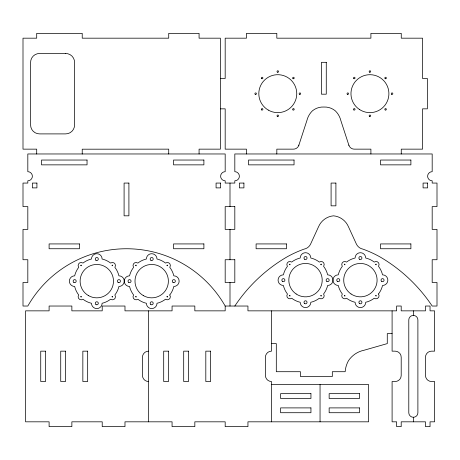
<?xml version="1.0" encoding="UTF-8"?>
<svg xmlns="http://www.w3.org/2000/svg" width="460" height="460" viewBox="0 0 460 460"><rect width="100%" height="100%" fill="white"/><g stroke="black" fill="none" stroke-linecap="round" stroke-linejoin="round"><path stroke-width="0.69" d="M298.793 145.394L306.889 120.543A20.096 20.096 0 0 1 312.426 110.82A16.583 16.583 0 0 1 323.863 107.036A16.583 16.583 0 0 1 335.3 110.82A20.102 20.102 0 0 1 340.837 120.543L348.933 145.394M220.363 78.487L225.181 78.487L225.181 38.18L246.468 38.18L246.468 33.361L276.822 33.361L276.822 38.18L370.904 38.18L370.904 33.361L401.258 33.361L401.258 38.18L422.544 38.18L422.544 78.487L427.363 78.487L427.363 108.842L422.544 108.842L422.544 149.149L401.258 149.149L401.258 153.968M220.363 108.842L225.181 108.842L225.181 149.149L246.468 149.149L246.468 153.968M234.818 306.032A158.763 158.763 0 0 1 287.075 256.864A113.465 113.465 0 0 1 304.014 249.142A9.102 9.102 0 0 0 310.644 243.978L318.469 226.906A18.124 18.124 0 0 1 333.5 215.82A18.124 18.124 0 0 1 348.53 226.906L356.356 243.978A9.102 9.102 0 0 0 362.986 249.142A113.465 113.465 0 0 1 379.925 256.864A158.757 158.757 0 0 1 432.181 306.032L437 306.032L437 282.486L432.181 282.486L432.181 259.727L437 259.727L437 229.373L432.181 229.373L432.181 206.609L437 206.609L437 183.068L432.181 183.068L432.181 180.791A4.554 4.554 0 0 1 427.627 176.237A4.554 4.554 0 0 1 432.181 171.683L432.181 153.968L234.818 153.968L234.818 171.683A4.554 4.554 0 0 1 239.372 176.237A4.554 4.554 0 0 1 234.818 180.791L234.818 183.068L225.181 183.068L225.181 180.791A4.554 4.554 0 0 1 220.627 176.237A4.554 4.554 0 0 1 225.181 171.683L225.181 153.968L27.819 153.968L27.819 171.683A4.554 4.554 0 0 1 32.372 176.237A4.554 4.554 0 0 1 27.819 180.791L27.819 183.068L23 183.068L23 206.609L27.819 206.609L27.819 229.373L23 229.373L23 259.727L27.819 259.727L27.819 282.486L23 282.486L23 306.032L27.819 306.032A113.637 113.637 0 0 1 225.181 306.032L247.946 306.032L247.946 310.851L396.647 310.851L396.647 306.032L401.2 306.032L401.2 310.851L425.483 310.851L425.483 306.032L430.037 306.032L430.037 310.851L434.585 310.851L434.585 351.158L431.555 351.158A6.072 6.072 0 0 0 425.483 357.23L425.483 375.44A6.072 6.072 0 0 0 431.555 381.512L434.585 381.512L434.585 421.82L430.037 421.82L430.037 426.638L425.483 426.638L425.483 421.82L401.2 421.82L401.2 426.638L396.647 426.638L396.647 421.82L392.098 421.82L392.098 381.512L395.128 381.512A6.072 6.072 0 0 0 401.2 375.44L401.2 357.23A6.072 6.072 0 0 0 395.128 351.158L392.098 351.158L392.098 310.851M392.098 333.615L387.28 333.615L387.28 343.603L363.958 350.267A24.593 24.593 0 0 0 348.467 360.697A26.588 26.588 0 0 0 345.167 371.709L332.315 371.709L332.315 376.527L300.443 376.527L300.443 371.709L276.305 371.709L276.305 343.603L271.486 343.603M271.486 384.56L368.609 384.56L368.609 421.82L247.946 421.82L247.946 426.638L225.181 426.638L225.181 421.82L194.833 421.82L194.833 426.638L172.069 426.638L172.069 421.82L124.982 421.82L124.982 426.638L102.218 426.638L102.218 421.82L71.864 421.82L71.864 426.638L49.105 426.638L49.105 421.82L25.559 421.82L25.559 310.851L49.105 310.851L49.105 306.032L71.864 306.032L71.864 310.851L102.218 310.851L102.218 306.032L124.982 306.032L124.982 310.851L172.069 310.851L172.069 306.032L194.833 306.032L194.833 310.851L225.181 310.851L225.181 306.032M413.344 310.851L413.344 315.405A4.554 4.554 0 0 0 408.791 319.953L408.791 412.718A4.554 4.554 0 0 0 413.344 417.266L413.344 421.82M370.904 153.968L370.904 149.149L354.436 149.149A5.669 5.669 0 0 1 348.829 145.078M320.051 384.56L320.051 421.82M276.822 153.968L276.822 149.149L293.29 149.149A5.669 5.669 0 0 0 298.897 145.078M271.486 310.851L271.486 351.158A6.072 6.072 0 0 0 265.42 357.23L265.42 375.44A6.072 6.072 0 0 0 271.486 381.512L271.486 421.82M230 183.068L230 206.609M230 229.373L230 259.727M230 282.486L230 306.032M199.077 153.968L199.077 149.149L220.363 149.149L220.363 38.18L199.077 38.18L199.077 33.361L168.722 33.361L168.722 38.18L82.225 38.18L82.225 33.361L36.702 33.361L36.702 38.18L23 38.18L23 149.149L36.702 149.149L36.702 153.968M168.722 153.968L168.722 149.149L82.225 149.195L82.225 154.014M148.523 310.851L148.523 421.82M413.344 315.405A4.554 4.554 0 0 1 417.893 319.953L417.893 412.718A4.554 4.554 0 0 1 413.344 417.266M148.523 351.158A6.072 6.072 0 0 0 142.456 357.23L142.456 375.44A6.072 6.072 0 0 0 148.523 381.512M80.764 265.466C81.667 266.708 81.546 264.201 80.776 265.414M80.764 296.769C81.713 298.005 81.506 295.475 80.77 296.746M112.067 265.466C113.074 266.668 112.723 264.172 112.079 265.414M112.067 296.769C112.982 298.028 112.832 295.452 112.073 296.746M135.66 265.466C136.66 266.679 136.304 264.149 135.66 265.443M135.66 296.769C136.626 297.994 136.367 295.498 135.66 296.746M166.963 265.466C167.952 266.673 167.636 264.201 166.968 265.414M166.963 296.769C167.923 297.994 167.676 295.475 166.963 296.746M289.484 264.471C290.398 265.73 290.266 263.114 289.484 264.471M289.484 295.774C290.484 296.987 290.145 294.475 289.489 295.745M320.787 264.471C321.73 265.725 321.511 263.126 320.787 264.471M320.787 295.774C321.718 297.01 321.534 294.498 320.792 295.745M344.379 264.471C345.356 265.707 345.006 263.143 344.379 264.471M344.379 295.774C345.305 297.016 345.132 294.503 344.379 295.745M375.682 264.471C376.671 265.719 376.28 263.126 375.682 264.471M375.682 295.774C376.648 296.993 376.412 294.486 375.682 295.745M65.492 53.469L39.692 53.469A8.947 8.947 0 0 0 30.59 62.577L30.59 124.798A8.947 8.947 0 0 0 39.692 133.9L65.492 133.9A8.947 8.947 0 0 0 74.595 124.798L74.595 62.577A8.947 8.947 0 0 0 65.492 53.469M326.272 62.318L321.454 62.318L321.454 94.185L326.272 94.185L326.272 62.318M87.043 160.04L41.521 160.04L41.521 164.858L87.043 164.858L87.043 160.04M203.895 160.04L173.541 160.04L173.541 164.858L203.895 164.858L203.895 160.04M294.043 160.04L248.521 160.04L248.521 164.858L294.043 164.858L294.043 160.04M410.895 160.04L380.541 160.04L380.541 164.858L410.895 164.858L410.895 160.04M36.921 183.068L32.372 183.068L32.372 187.887L36.921 187.887L36.921 183.068M128.909 183.068L124.091 183.068L124.091 215.82L128.909 215.82L128.909 183.068M220.627 183.068L216.079 183.068L216.079 187.887L220.627 187.887L220.627 183.068M243.921 183.068L239.372 183.068L239.372 187.887L243.921 187.887L243.921 183.068M335.909 183.068L331.091 183.068L331.091 205.833L335.909 205.833L335.909 183.068M427.627 183.068L423.079 183.068L423.079 187.887L427.627 187.887L427.627 183.068M234.818 206.609L225.181 206.609L225.181 229.373L234.818 229.373L234.818 206.609M79.459 243.927L49.105 243.927L49.105 248.745L79.459 248.745L79.459 243.927M203.895 243.927L173.541 243.927L173.541 248.745L203.895 248.745L203.895 243.927M286.459 243.927L256.105 243.927L256.105 248.745L286.459 248.745L286.459 243.927M410.895 243.927L380.541 243.927L380.541 248.745L410.895 248.745L410.895 243.927M234.818 259.727L225.181 259.727L225.181 282.486L234.818 282.486L234.818 259.727M45.551 351.158L40.733 351.158L40.733 381.512L45.551 381.512L45.551 351.158M65.544 351.158L60.726 351.158L60.726 381.512L65.544 381.512L65.544 351.158M87.665 351.158L82.846 351.158L82.846 381.512L87.665 381.512L87.665 351.158M168.515 351.158L163.697 351.158L163.697 381.512L168.515 381.512L168.515 351.158M188.514 351.158L183.695 351.158L183.695 381.512L188.514 381.512L188.514 351.158M210.628 351.158L205.81 351.158L205.81 381.512L210.628 381.512L210.628 351.158M310.943 393.662L280.594 393.662L280.594 398.481L310.943 398.481L310.943 393.662M359.507 393.662L329.153 393.662L329.153 398.481L359.507 398.481L359.507 393.662M310.943 407.899L280.594 407.899L280.594 412.718L310.943 412.718L310.943 407.899M359.507 407.899L329.153 407.899L329.153 412.718L359.507 412.718L359.507 407.899M378.488 293.98A22.764 22.764 0 0 0 382.542 285.459A5.313 5.313 0 0 0 387.855 280.151A5.313 5.313 0 0 0 382.542 274.839A22.764 22.764 0 0 0 378.488 266.317A3.036 3.036 0 0 0 374.239 262.068A22.764 22.764 0 0 0 365.717 258.014A5.313 5.313 0 0 0 360.41 252.701A5.313 5.313 0 0 0 355.097 258.014A22.764 22.764 0 0 0 346.575 262.068A3.036 3.036 0 0 0 342.326 266.317A22.764 22.764 0 0 0 338.272 274.839A5.313 5.313 0 0 0 332.959 280.151A5.313 5.313 0 0 1 327.652 285.459A22.764 22.764 0 0 1 323.593 293.98A3.036 3.036 0 0 1 319.343 298.229A22.764 22.764 0 0 1 310.828 302.283A5.313 5.313 0 0 1 305.515 307.596A5.313 5.313 0 0 1 300.202 302.283A22.764 22.764 0 0 1 291.686 298.229A3.036 3.036 0 0 1 287.437 293.98A22.764 22.764 0 0 1 283.383 285.459A5.313 5.313 0 0 1 278.07 280.151A5.313 5.313 0 0 1 283.383 274.839A22.764 22.764 0 0 1 287.437 266.317A3.036 3.036 0 0 1 291.686 262.068A22.764 22.764 0 0 1 300.202 258.014A5.313 5.313 0 0 1 305.515 252.701A5.313 5.313 0 0 1 310.828 258.014A22.764 22.764 0 0 1 319.343 262.068A3.036 3.036 0 0 1 323.593 266.317A22.764 22.764 0 0 1 327.652 274.839A5.313 5.313 0 0 1 332.959 280.151A5.313 5.313 0 0 0 338.272 285.459A22.764 22.764 0 0 0 342.326 293.98A3.036 3.036 0 0 0 346.575 298.229A22.764 22.764 0 0 0 355.097 302.283A5.313 5.313 0 0 0 360.41 307.596A5.313 5.313 0 0 0 365.717 302.283A22.764 22.764 0 0 0 374.239 298.229A3.036 3.036 0 0 0 378.488 293.98M359.651 303.6A1.518 1.518 0 0 0 361.928 302.283A1.518 1.518 0 0 0 359.651 300.972A1.518 1.518 0 0 0 359.651 303.6M381.783 281.462A1.518 1.518 0 0 0 384.06 280.151A1.518 1.518 0 0 0 381.783 278.835A1.518 1.518 0 0 0 381.783 281.462M337.513 281.462A1.518 1.518 0 0 0 339.791 280.151A1.518 1.518 0 0 0 337.513 278.835A1.518 1.518 0 0 0 337.513 281.462M359.651 259.331A1.518 1.518 0 0 0 361.928 258.014A1.518 1.518 0 0 0 359.651 256.697A1.518 1.518 0 0 0 359.651 259.331M351.049 293.974A16.692 16.692 0 0 0 377.056 281.342A16.692 16.692 0 0 0 353.113 265.132A16.692 16.692 0 0 0 351.049 293.974M304.756 303.6A1.518 1.518 0 0 0 307.033 302.283A1.518 1.518 0 0 0 304.756 300.972A1.518 1.518 0 0 0 304.756 303.6M326.893 281.462A1.518 1.518 0 0 0 329.17 280.151A1.518 1.518 0 0 0 326.893 278.835A1.518 1.518 0 0 0 326.893 281.462M282.624 281.462A1.518 1.518 0 0 0 284.895 280.151A1.518 1.518 0 0 0 282.624 278.835A1.518 1.518 0 0 0 282.624 281.462M304.756 259.331A1.518 1.518 0 0 0 307.033 258.014A1.518 1.518 0 0 0 304.756 256.697A1.518 1.518 0 0 0 304.756 259.331M296.159 293.974A16.692 16.692 0 0 0 322.167 281.342A16.692 16.692 0 0 0 298.224 265.132A16.692 16.692 0 0 0 296.159 293.974M169.769 294.975A22.764 22.764 0 0 0 173.822 286.459A5.313 5.313 0 0 0 179.136 281.146A5.313 5.313 0 0 0 173.822 275.833A22.764 22.764 0 0 0 169.769 267.317A3.036 3.036 0 0 0 165.519 263.068A22.764 22.764 0 0 0 156.998 259.009A5.313 5.313 0 0 0 151.691 253.702A5.313 5.313 0 0 0 146.378 259.009A22.764 22.764 0 0 0 137.856 263.068A3.036 3.036 0 0 0 133.607 267.317A22.764 22.764 0 0 0 129.553 275.833A5.313 5.313 0 0 0 124.24 281.146A5.313 5.313 0 0 1 118.933 286.459A22.764 22.764 0 0 1 114.873 294.975A3.036 3.036 0 0 1 110.624 299.224A22.764 22.764 0 0 1 102.108 303.284A5.313 5.313 0 0 1 96.795 308.591A5.313 5.313 0 0 1 91.482 303.284A22.764 22.764 0 0 1 82.967 299.224A3.036 3.036 0 0 1 78.718 294.975A22.764 22.764 0 0 1 74.664 286.459A5.313 5.313 0 0 1 69.351 281.146A5.313 5.313 0 0 1 74.664 275.833A22.764 22.764 0 0 1 78.718 267.317A3.036 3.036 0 0 1 82.967 263.068A22.764 22.764 0 0 1 91.482 259.009A5.313 5.313 0 0 1 96.795 253.702A5.313 5.313 0 0 1 102.108 259.009A22.764 22.764 0 0 1 110.624 263.068A3.036 3.036 0 0 1 114.873 267.317A22.764 22.764 0 0 1 118.933 275.833A5.313 5.313 0 0 1 124.24 281.146A5.313 5.313 0 0 0 129.553 286.459A22.764 22.764 0 0 0 133.607 294.975A3.036 3.036 0 0 0 137.856 299.224A22.764 22.764 0 0 0 146.378 303.284A5.313 5.313 0 0 0 151.691 308.591A5.313 5.313 0 0 0 156.998 303.284A22.764 22.764 0 0 0 165.519 299.224A3.036 3.036 0 0 0 169.769 294.975M150.84 304.537A1.518 1.518 0 0 0 153.203 303.387A1.518 1.518 0 0 0 151.024 301.915A1.518 1.518 0 0 0 150.84 304.537M173.064 282.463A1.518 1.518 0 0 0 175.34 281.146A1.518 1.518 0 0 0 173.064 279.829A1.518 1.518 0 0 0 173.064 282.463M128.794 282.463A1.518 1.518 0 0 0 131.071 281.146A1.518 1.518 0 0 0 128.794 279.829A1.518 1.518 0 0 0 128.794 282.463M150.932 260.325A1.518 1.518 0 0 0 153.209 259.009A1.518 1.518 0 0 0 150.932 257.698A1.518 1.518 0 0 0 150.932 260.325M143.342 295.602A16.692 16.692 0 0 0 168.383 281.146A16.692 16.692 0 0 0 143.342 266.691A16.692 16.692 0 0 0 143.342 295.602M385.21 109.974A0.759 0.759 0 0 0 386.348 109.319A0.759 0.759 0 0 0 385.21 108.658A0.759 0.759 0 0 0 385.21 109.974M353.907 109.974A0.759 0.759 0 0 0 355.045 109.319A0.759 0.759 0 0 0 353.907 108.658A0.759 0.759 0 0 0 353.907 109.974M369.512 116.426A0.759 0.759 0 0 0 370.691 115.851A0.759 0.759 0 0 0 369.604 115.115A0.759 0.759 0 0 0 369.512 116.426M353.861 78.643A0.759 0.759 0 0 0 355.039 78.068A0.759 0.759 0 0 0 353.953 77.332A0.759 0.759 0 0 0 353.861 78.643M385.21 78.671A0.759 0.759 0 0 0 386.348 78.01A0.759 0.759 0 0 0 385.21 77.355A0.759 0.759 0 0 0 385.21 78.671M347.375 94.294A0.759 0.759 0 0 0 348.559 93.719A0.759 0.759 0 0 0 347.472 92.983A0.759 0.759 0 0 0 347.375 94.294M369.512 72.157A0.759 0.759 0 0 0 370.691 71.582A0.759 0.759 0 0 0 369.604 70.846A0.759 0.759 0 0 0 369.512 72.157M391.69 94.323A0.759 0.759 0 0 0 392.828 93.662A0.759 0.759 0 0 0 391.69 93.006A0.759 0.759 0 0 0 391.69 94.323M293.06 78.671A0.759 0.759 0 0 0 294.199 78.01A0.759 0.759 0 0 0 293.06 77.355A0.759 0.759 0 0 0 293.06 78.671M261.757 78.671A0.759 0.759 0 0 0 262.896 78.01A0.759 0.759 0 0 0 261.757 77.355A0.759 0.759 0 0 0 261.757 78.671M261.711 109.946A0.759 0.759 0 0 0 262.896 109.371A0.759 0.759 0 0 0 261.809 108.635A0.759 0.759 0 0 0 261.711 109.946M293.014 109.946A0.759 0.759 0 0 0 294.199 109.371A0.759 0.759 0 0 0 293.112 108.635A0.759 0.759 0 0 0 293.014 109.946M299.546 94.323A0.759 0.759 0 0 0 300.685 93.662A0.759 0.759 0 0 0 299.546 93.006A0.759 0.759 0 0 0 299.546 94.323M277.409 72.186A0.759 0.759 0 0 0 278.547 71.53A0.759 0.759 0 0 0 277.409 70.874A0.759 0.759 0 0 0 277.409 72.186M277.363 116.426A0.759 0.759 0 0 0 278.547 115.851A0.759 0.759 0 0 0 277.46 115.115A0.759 0.759 0 0 0 277.363 116.426M255.231 94.294A0.759 0.759 0 0 0 256.41 93.719A0.759 0.759 0 0 0 255.323 92.983A0.759 0.759 0 0 0 255.231 94.294M96.037 304.595A1.518 1.518 0 0 0 98.313 303.284A1.518 1.518 0 0 0 96.037 301.967A1.518 1.518 0 0 0 96.037 304.595M118.174 282.463A1.518 1.518 0 0 0 120.451 281.146A1.518 1.518 0 0 0 118.174 279.829A1.518 1.518 0 0 0 118.174 282.463M73.905 282.463A1.518 1.518 0 0 0 76.182 281.146A1.518 1.518 0 0 0 73.905 279.829A1.518 1.518 0 0 0 73.905 282.463M95.945 260.268A1.518 1.518 0 0 0 98.308 259.118A1.518 1.518 0 0 0 96.134 257.646A1.518 1.518 0 0 0 95.945 260.268M88.452 295.602A16.692 16.692 0 0 0 113.488 281.146A16.692 16.692 0 0 0 88.452 266.691A16.692 16.692 0 0 0 88.452 295.602M359.306 109.376A18.969 18.969 0 0 0 388.855 95.019A18.969 18.969 0 0 0 361.646 76.601A18.969 18.969 0 0 0 359.306 109.376M268.306 110.095A18.969 18.969 0 0 0 296.757 93.662A18.969 18.969 0 0 0 268.306 77.234A18.969 18.969 0 0 0 268.306 110.095"/></g></svg>
